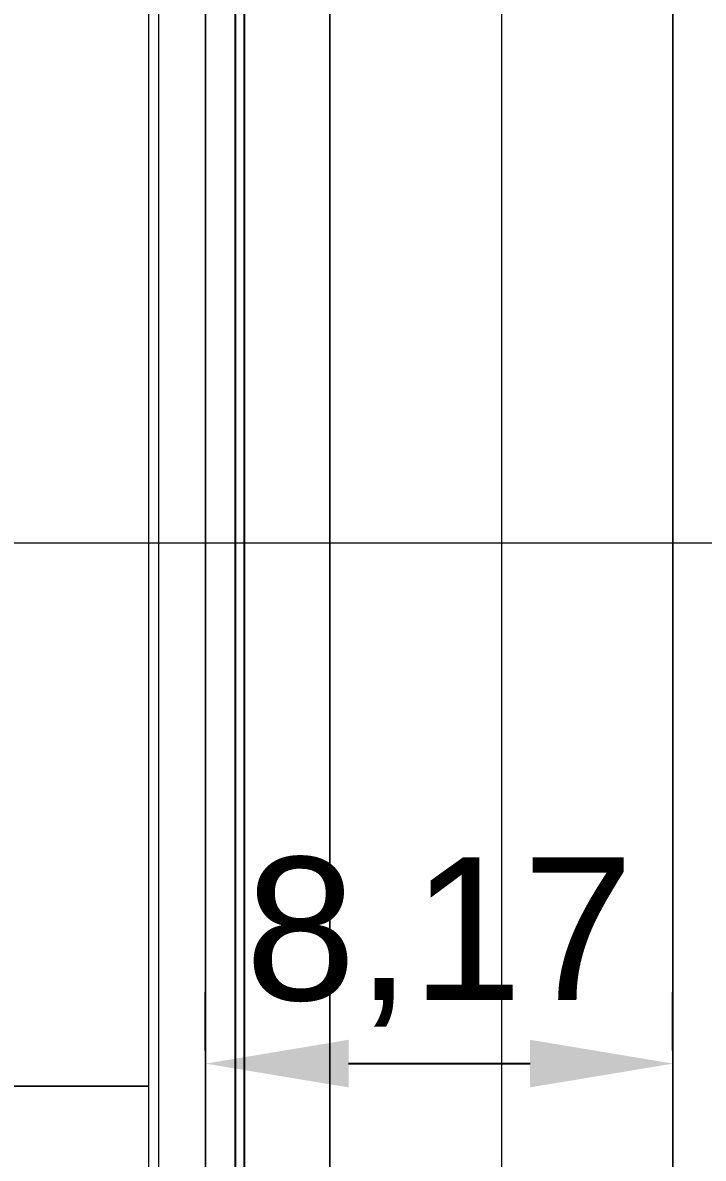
# Model space of a CAD drawing. Header units: millimetres. Extents: x 24 to 200, y 24 to 188.
# Drawn here: x 165.33 to 177.23, y 106.86 to 126.72 of the extents above; entities that cross this region are included whole.
import ezdxf

# ---------------------------------------------------------------- set-up
doc = ezdxf.new("R2010")
doc.units = ezdxf.units.MM
for name, color, linetype in [('0_底面', 51, 'Continuous'), ('1_PCB下', 5, 'Continuous'), ('2_Plate下', 3, 'Continuous'), ('3_SwitchPlate', 6, 'Continuous'), ('4_天板下', 40, 'Continuous'), ('5_左天板', 1, 'Continuous'), ('6_右天板', 230, 'Continuous'), ('7_PCBサンプル', 7, 'Continuous')]:
    doc.layers.add(name, color=color, linetype=linetype)
doc.layers.add('補助線', color=4, linetype='Continuous', lineweight=5, transparency=0.5)
doc.styles.get("Standard").update_dxf_attribs({"font": 'arial.ttf'})
doc.dimstyles.new('ISO-25', dxfattribs={"dimtxt": 2.5, "dimasz": 2.5, "dimexe": 1.25, "dimexo": 0.625, "dimtad": 1, "dimtxsty": 'Standard', "dimcen": 2.5, "dimadec": 0, "dimazin": 0, "dimtfac": 1, "dimtmove": 0, "dimatfit": 3, "dimfxl": 1, "dimarcsym": 0})

# ---------------------------------------------------------------- blocks, each defined once
blk = doc.blocks.new('hhskb2-Edge.Cuts')
at = {"layer": '7_PCBサンプル'}
for p, q in [((156.025, -136.625), (156.025, -21.2)), ((156.175, -21.2), (156.175, -136.7))]:
    blk.add_line(p, q, dxfattribs=at)
blk = doc.blocks.new('*D10')
at = {"layer": 'Defpoints', "color": 0, "transparency": 33554687}
for p in [(176.699, 108.52), (168.525, 108.125), (176.699, 108.125)]:
    blk.add_point(p, dxfattribs=at)
at = {"layer": '補助線', "color": 0, "lineweight": -2, "transparency": 33554687}
for p, q in [((168.525, 108.75), (168.525, 109.77)), ((176.699, 108.75), (176.699, 109.77)), ((171.025, 108.52), (174.199, 108.52))]:
    blk.add_line(p, q, dxfattribs=at)
at = {"layer": '補助線', "color": 0, "transparency": 33554687}
for points in [[(171.025, 108.937), (171.025, 108.104), (168.525, 108.52)], [(174.199, 108.104), (174.199, 108.937), (176.699, 108.52)]]:
    blk.add_solid(points, dxfattribs=at)
at = {"layer": '補助線', "color": 0, "lineweight": 5, "transparency": 33554687, "insert": (172.612, 110.647), "char_height": 2.5, "attachment_point": 5}
blk.add_mtext('8,17', dxfattribs=at)

msp = doc.modelspace()

# ---------------------------------------------------------------- linework, layer by layer
at = {"layer": '0_底面', "lineweight": 5, "transparency": 33554687}
msp.add_line((176.699, 45.35), (176.699, 171.7), dxfattribs=at)
at = {"layer": '1_PCB下', "lineweight": 5, "transparency": 33554687}
msp.add_lwpolyline([(170.699, 48.35), (170.699, 146.067), (170.699, 166.345), (176.699, 166.345), (176.699, 146.067), (176.699, 45.35, -0.414214), (173.699, 42.35), (170.699, 42.35)], format="xyb", close=True, dxfattribs=at)
at = {"layer": '2_Plate下', "lineweight": 5, "transparency": 33554687}
msp.add_lwpolyline([(170.699, 42.35), (173.699, 42.35, 0.414214), (176.699, 45.35), (176.699, 146.067), (170.699, 146.067), (170.699, 48.35)], format="xyb", close=True, dxfattribs=at)
at = {"layer": '3_SwitchPlate', "lineweight": 5, "transparency": 33554687}
msp.add_line((176.699, 45.35), (176.699, 146.067), dxfattribs=at)
at = {"layer": '4_天板下', "lineweight": 5, "transparency": 33554687}
msp.add_lwpolyline([(170.699, 42.35), (173.699, 42.35, 0.414214), (176.699, 45.35), (176.699, 146.067), (170.699, 146.067), (170.699, 48.35)], format="xyb", close=True, dxfattribs=at)
at = {"layer": '5_左天板', "lineweight": 5, "transparency": 33554687}
msp.add_line((176.699, 45.35), (176.699, 171.7), dxfattribs=at)
msp.add_lwpolyline([(52.525, 147.125), (52.525, 69.125), (100.025, 69.125), (100.025, 50.125), (168.525, 50.125), (168.525, 147.125)], close=True, dxfattribs=at)
at = {"layer": '6_右天板', "lineweight": 5, "transparency": 33554687}
msp.add_line((176.699, 45.35), (176.699, 171.7), dxfattribs=at)
msp.add_lwpolyline([(110.525, 50.125), (52.525, 50.125), (52.525, 69.125), (52.525, 147.125), (168.525, 147.125), (168.525, 69.125), (121.025, 69.125), (121.025, 50.125), (100.025, 50.125)], dxfattribs=at)
at = {"layer": '7_PCBサンプル', "lineweight": 5, "transparency": 33554687}
for points in [[(148.525, 108.125), (148.525, 127.125), (167.525, 127.125), (167.525, 108.125)], [(148.525, 89.125), (148.525, 108.125), (167.525, 108.125), (167.525, 89.125)]]:
    msp.add_lwpolyline(points, close=True, dxfattribs=at)
at = {"layer": '補助線'}
for p, q in [((167.699, 188.338), (167.699, 30.632)), ((170.699, 188.338), (170.699, 30.632)), ((173.699, 188.338), (173.699, 30.632)), ((176.699, 188.338), (176.699, 30.632)), ((45.855, 117.625), (185.21, 117.625))]:
    msp.add_line(p, q, dxfattribs=at)
at = {"layer": '補助線', "lineweight": 5, "transparency": 33554687}
msp.add_line((168.525, 183.359), (168.525, 39.62), dxfattribs=at)

# ---------------------------------------------------------------- block references
msp.add_blockref('hhskb2-Edge.Cuts', (13.025, 186.625))

# ---------------------------------------------------------------- dimensions: what is measured, and where the dimension line sits
dim = msp.add_aligned_dim(p1=(168.525, 108.125), p2=(176.699, 108.125), distance=0.395, dimstyle='ISO-25', override={"dimlfac": 1}, dxfattribs=at)
dim.commit()
dim.dimension.update_dxf_attribs({"geometry": '*D10', "text_midpoint": (172.612, 110.647)})

doc.saveas('drawing.dxf')
